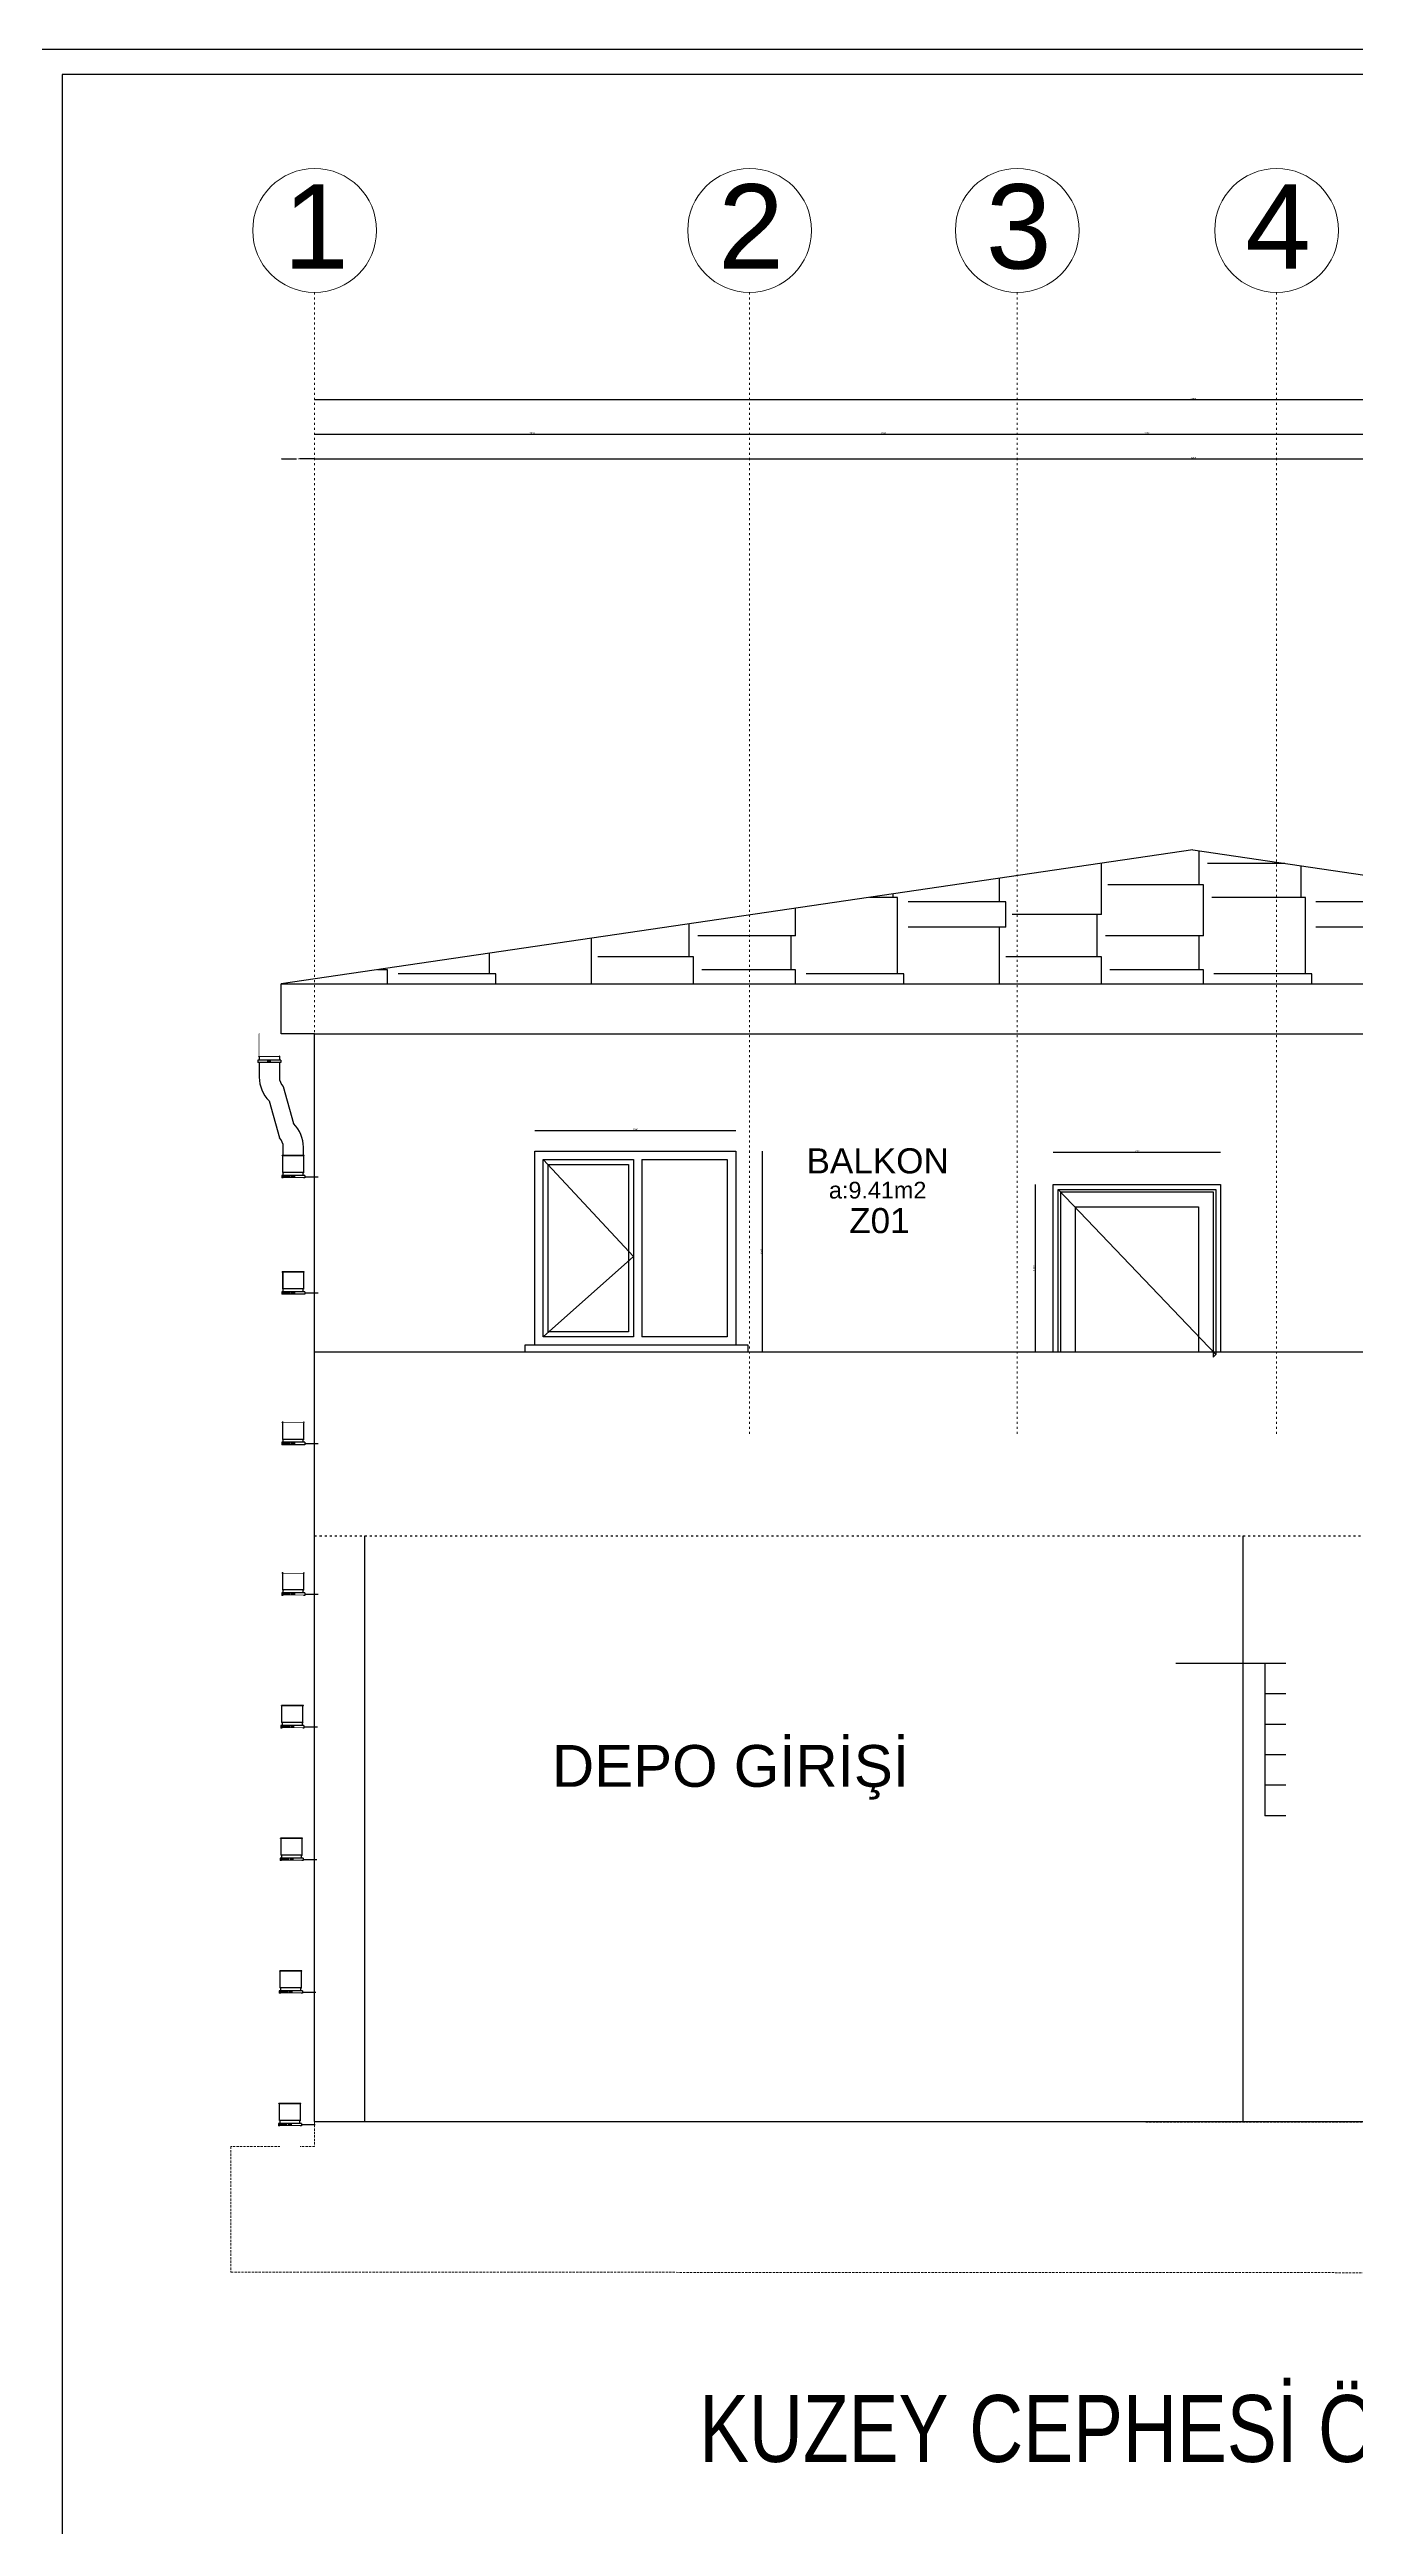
# Model space of a CAD drawing. Header units: centimetres. Extents: x -373760 to 14750, y -122502 to 29584.
# Drawn here: x -215778 to -207972, y -71393 to -56589 of the extents above; entities that cross this region are included whole.
import ezdxf
from ezdxf.enums import TextEntityAlignment as Align

# ---------------------------------------------------------------- set-up
doc = ezdxf.new("R2010")
doc.units = ezdxf.units.CM
doc.set_wipeout_variables(frame=1)
for name, pattern in [('ACAD_ISO03W100', [30, 12, -18]), ('DUZ', [0]), ('GOP TABYA_A BLOK_NK$0$2+1 B$0$HIDDEN', [0.375, 0.25, -0.125])]:
    doc.linetypes.add(name, pattern=pattern)
for name, color, linetype in [('Aks', 7, 'Continuous'), ('alan', 7, 'Continuous'), ('CER', 4, 'Continuous'), ('GOR-010', 1, 'Continuous'), ('Oda', 7, 'Continuous'), ('Standart', 7, 'Continuous'), ('Tarama', 253, 'Continuous')]:
    doc.layers.add(name, color=color, linetype=linetype)
for name, color, linetype, lineweight in [('AKSLAR-P', 211, 'Continuous', 9), ('duvar', 10, 'Continuous', 25), ('MS YAZI', 7, 'DUZ', 15), ('YYM', 20, 'Continuous', 25), ('Ölçü iç KGK', 124, 'Continuous', 20)]:
    doc.layers.add(name, color=color, linetype=linetype, lineweight=lineweight)
doc.layers.add('Öçü', color=7, linetype='Continuous', lineweight=18, true_color=0xd1cbad)
doc.styles.get("Standard").update_dxf_attribs({"font": 'arial.ttf'})
doc.styles.add('YAZI', font='arial.ttf', dxfattribs={"height": 34})
doc.dimstyles.new('Aydın İç Ölçü', dxfattribs={"dimtxt": 7, "dimasz": 3, "dimexe": 0.18, "dimexo": 0.0625, "dimgap": 1, "dimtad": 0, "dimdec": 0, "dimzin": 0, "dimdsep": 46, "dimtxsty": 'Standard', "dimblk": 'DOT', "dimcen": 1, "dimse1": 1, "dimse2": 1, "dimclrd": 256, "dimclrt": 6, "dimadec": 0, "dimazin": 0, "dimtfac": 1, "dimtdec": 0, "dimtix": 1, "dimtofl": 0, "dimtmove": 0, "dimatfit": 3, "dimldrblk": 'DOT', "dimfxl": 1, "dimtolj": 1, "dimtzin": 0, "dimarcsym": 0})
doc.dimstyles.new('aydın ölçü', dxfattribs={"dimtxt": 10, "dimasz": 2.5, "dimexe": 5, "dimexo": 5, "dimtad": 1, "dimdec": 0, "dimtxsty": 'Standard', "dimblk": 'ARCHTICK', "dimcen": 2.5, "dimse1": 1, "dimse2": 1, "dimadec": 0, "dimazin": 0, "dimtfac": 1, "dimtdec": 0, "dimtix": 1, "dimtmove": 0, "dimatfit": 3, "dimfxl": 5, "dimfxlon": 1, "dimarcsym": 0})

# ---------------------------------------------------------------- blocks, each defined once
blk = doc.blocks.new('_ArchTick')
at = {"color": 0, "linetype": 'ByBlock', "const_width": 0.15}
blk.add_lwpolyline([(-0.5, -0.5), (0.5, 0.5)], dxfattribs=at)
blk = doc.blocks.new('*D624')
at = {"color": 0, "lineweight": -2, "transparency": 16777216}
blk.add_line((-212876, -63050), (-211676, -63050), dxfattribs=at)
at = {"layer": 'Defpoints', "color": 0, "transparency": 16777216}
for p in [(-211676, -63050), (-212876, -63277), (-211676, -63277)]:
    blk.add_point(p, dxfattribs=at)
at = {"color": 0, "lineweight": -2, "transparency": 16777216, "xscale": 2.5, "yscale": 2.5, "zscale": 2.5, "rotation": 180}
blk.add_blockref('_ArchTick', (-212876, -63050), dxfattribs=at)
at = {"color": 0, "lineweight": -2, "transparency": 16777216, "xscale": 2.5, "yscale": 2.5, "zscale": 2.5}
blk.add_blockref('_ArchTick', (-211676, -63050), dxfattribs=at)
at = {"color": 0, "transparency": 16777216, "insert": (-212276, -63044), "char_height": 10, "attachment_point": 5}
blk.add_mtext('1200', dxfattribs=at)
blk = doc.blocks.new('*D627')
at = {"color": 0, "lineweight": -2, "transparency": 16777216}
blk.add_line((-211516, -64373), (-211516, -63173), dxfattribs=at)
at = {"layer": 'Defpoints', "color": 0, "transparency": 16777216}
for p in [(-211981, -63173), (-211516, -63173), (-211981, -64373)]:
    blk.add_point(p, dxfattribs=at)
at = {"color": 0, "lineweight": -2, "transparency": 16777216, "xscale": 2.5, "yscale": 2.5, "zscale": 2.5}
for p, rotation in [((-211516, -63173), 90), ((-211516, -64373), 270)]:
    blk.add_blockref('_ArchTick', p, dxfattribs=dict(at, rotation=rotation))
at = {"color": 0, "transparency": 16777216, "insert": (-211521, -63773), "char_height": 10, "attachment_point": 5, "rotation": 90}
blk.add_mtext('1200', dxfattribs=at)
blk = doc.blocks.new('*D628')
at = {"layer": 'Defpoints', "color": 0, "transparency": 16777216}
for p in [(-209778, -63373), (-209887, -64373), (-209778, -64373)]:
    blk.add_point(p, dxfattribs=at)
at = {"layer": 'Öçü', "color": 0, "lineweight": -2, "transparency": 16777216}
blk.add_line((-209887, -63373), (-209887, -64373), dxfattribs=at)
at = {"layer": 'Öçü', "color": 0, "lineweight": -2, "transparency": 16777216, "xscale": 2.5, "yscale": 2.5, "zscale": 2.5}
for p, rotation in [((-209887, -63373), 90), ((-209887, -64373), 270)]:
    blk.add_blockref('_ArchTick', p, dxfattribs=dict(at, rotation=rotation))
at = {"layer": 'Öçü', "color": 0, "transparency": 16777216, "insert": (-209893, -63873), "char_height": 10, "attachment_point": 5, "rotation": 90}
blk.add_mtext('1000', dxfattribs=at)
blk = doc.blocks.new('*D629')
at = {"layer": 'Defpoints', "color": 0, "transparency": 16777216}
for p in [(-208778, -63180), (-209778, -63373), (-208778, -63373)]:
    blk.add_point(p, dxfattribs=at)
at = {"layer": 'Öçü', "color": 0, "lineweight": -2, "transparency": 16777216}
blk.add_line((-209778, -63180), (-208778, -63180), dxfattribs=at)
at = {"layer": 'Öçü', "color": 0, "lineweight": -2, "transparency": 16777216, "xscale": 2.5, "yscale": 2.5, "zscale": 2.5, "rotation": 180}
blk.add_blockref('_ArchTick', (-209778, -63180), dxfattribs=at)
at = {"layer": 'Öçü', "color": 0, "lineweight": -2, "transparency": 16777216, "xscale": 2.5, "yscale": 2.5, "zscale": 2.5}
blk.add_blockref('_ArchTick', (-208778, -63180), dxfattribs=at)
at = {"layer": 'Öçü', "color": 0, "transparency": 16777216, "insert": (-209278, -63174), "char_height": 10, "attachment_point": 5}
blk.add_mtext('1000', dxfattribs=at)
blk = doc.blocks.new('*D683')
at = {"layer": 'Defpoints', "color": 0, "ltscale": 0.45, "transparency": 16777216}
for p in [(-214193, -58758), (-203693, -58758), (-203693, -59035)]:
    blk.add_point(p, dxfattribs=at)
at = {"layer": 'Ölçü iç KGK', "color": 0, "lineweight": -2, "ltscale": 0.45, "transparency": 16777216}
blk.add_line((-214193, -59035), (-203693, -59035), dxfattribs=at)
at = {"layer": 'Ölçü iç KGK', "color": 0, "lineweight": -2, "ltscale": 0.45, "transparency": 16777216, "xscale": 2.5, "yscale": 2.5, "zscale": 2.5, "rotation": 180}
blk.add_blockref('_ArchTick', (-214193, -59035), dxfattribs=at)
at = {"layer": 'Ölçü iç KGK', "color": 0, "lineweight": -2, "ltscale": 0.45, "transparency": 16777216, "xscale": 2.5, "yscale": 2.5, "zscale": 2.5}
blk.add_blockref('_ArchTick', (-203693, -59035), dxfattribs=at)
at = {"layer": 'Ölçü iç KGK', "color": 0, "lineweight": -2, "ltscale": 0.45, "transparency": 16777216, "insert": (-208943, -59030), "char_height": 10, "attachment_point": 5}
blk.add_mtext('10499', dxfattribs=at)
blk = doc.blocks.new('*D684')
at = {"layer": 'Defpoints', "color": 0, "ltscale": 0.45, "transparency": 16777216}
for p in [(-214193, -58813), (-211593, -58813), (-211593, -58888)]:
    blk.add_point(p, dxfattribs=at)
at = {"layer": 'Ölçü iç KGK', "color": 0, "lineweight": -2, "ltscale": 0.45, "transparency": 16777216}
blk.add_line((-214193, -58888), (-211593, -58888), dxfattribs=at)
at = {"layer": 'Ölçü iç KGK', "color": 0, "lineweight": -2, "ltscale": 0.45, "transparency": 16777216, "xscale": 2.5, "yscale": 2.5, "zscale": 2.5, "rotation": 180}
blk.add_blockref('_ArchTick', (-214193, -58888), dxfattribs=at)
at = {"layer": 'Ölçü iç KGK', "color": 0, "lineweight": -2, "ltscale": 0.45, "transparency": 16777216, "xscale": 2.5, "yscale": 2.5, "zscale": 2.5}
blk.add_blockref('_ArchTick', (-211593, -58888), dxfattribs=at)
at = {"layer": 'Ölçü iç KGK', "color": 0, "lineweight": -2, "ltscale": 0.45, "transparency": 16777216, "insert": (-212893, -58882), "char_height": 10, "attachment_point": 5}
blk.add_mtext('2600', dxfattribs=at)
blk = doc.blocks.new('*D685')
at = {"layer": 'Defpoints', "color": 0, "ltscale": 0.45, "transparency": 16777216}
for p in [(-211593, -58813), (-209993, -58888), (-209993, -58888)]:
    blk.add_point(p, dxfattribs=at)
at = {"layer": 'Ölçü iç KGK', "color": 0, "lineweight": -2, "ltscale": 0.45, "transparency": 16777216}
blk.add_line((-211593, -58888), (-209993, -58888), dxfattribs=at)
at = {"layer": 'Ölçü iç KGK', "color": 0, "lineweight": -2, "ltscale": 0.45, "transparency": 16777216, "xscale": 2.5, "yscale": 2.5, "zscale": 2.5, "rotation": 180}
blk.add_blockref('_ArchTick', (-211593, -58888), dxfattribs=at)
at = {"layer": 'Ölçü iç KGK', "color": 0, "lineweight": -2, "ltscale": 0.45, "transparency": 16777216, "xscale": 2.5, "yscale": 2.5, "zscale": 2.5}
blk.add_blockref('_ArchTick', (-209993, -58888), dxfattribs=at)
at = {"layer": 'Ölçü iç KGK', "color": 0, "lineweight": -2, "ltscale": 0.45, "transparency": 16777216, "insert": (-210793, -58882), "char_height": 10, "attachment_point": 5}
blk.add_mtext('1600', dxfattribs=at)
blk = doc.blocks.new('*D686')
at = {"layer": 'Defpoints', "color": 0, "ltscale": 0.45, "transparency": 16777216}
for p in [(-209993, -58888), (-208443, -58888), (-208443, -58888)]:
    blk.add_point(p, dxfattribs=at)
at = {"layer": 'Ölçü iç KGK', "color": 0, "lineweight": -2, "ltscale": 0.45, "transparency": 16777216}
blk.add_line((-209993, -58888), (-208443, -58888), dxfattribs=at)
at = {"layer": 'Ölçü iç KGK', "color": 0, "lineweight": -2, "ltscale": 0.45, "transparency": 16777216, "xscale": 2.5, "yscale": 2.5, "zscale": 2.5, "rotation": 180}
blk.add_blockref('_ArchTick', (-209993, -58888), dxfattribs=at)
at = {"layer": 'Ölçü iç KGK', "color": 0, "lineweight": -2, "ltscale": 0.45, "transparency": 16777216, "xscale": 2.5, "yscale": 2.5, "zscale": 2.5}
blk.add_blockref('_ArchTick', (-208443, -58888), dxfattribs=at)
at = {"layer": 'Ölçü iç KGK', "color": 0, "lineweight": -2, "ltscale": 0.45, "transparency": 16777216, "insert": (-209218, -58882), "char_height": 10, "attachment_point": 5}
blk.add_mtext('1550', dxfattribs=at)
blk = doc.blocks.new('*D687')
at = {"layer": 'Defpoints', "color": 0, "ltscale": 0.45, "transparency": 16777216}
for p in [(-208443, -58888), (-203693, -58888), (-203693, -58888)]:
    blk.add_point(p, dxfattribs=at)
at = {"layer": 'Ölçü iç KGK', "color": 0, "lineweight": -2, "ltscale": 0.45, "transparency": 16777216}
blk.add_line((-208443, -58888), (-203693, -58888), dxfattribs=at)
at = {"layer": 'Ölçü iç KGK', "color": 0, "lineweight": -2, "ltscale": 0.45, "transparency": 16777216, "xscale": 2.5, "yscale": 2.5, "zscale": 2.5, "rotation": 180}
blk.add_blockref('_ArchTick', (-208443, -58888), dxfattribs=at)
at = {"layer": 'Ölçü iç KGK', "color": 0, "lineweight": -2, "ltscale": 0.45, "transparency": 16777216, "xscale": 2.5, "yscale": 2.5, "zscale": 2.5}
blk.add_blockref('_ArchTick', (-203693, -58888), dxfattribs=at)
at = {"layer": 'Ölçü iç KGK', "color": 0, "lineweight": -2, "ltscale": 0.45, "transparency": 16777216, "insert": (-206068, -58882), "char_height": 10, "attachment_point": 5}
blk.add_mtext('4749', dxfattribs=at)
blk = doc.blocks.new('*D688')
at = {"layer": 'Defpoints', "color": 0, "ltscale": 0.45, "transparency": 16777216}
for p in [(-214193, -58574), (-203693, -58574), (-203693, -58681)]:
    blk.add_point(p, dxfattribs=at)
at = {"layer": 'Ölçü iç KGK', "color": 0, "lineweight": -2, "ltscale": 0.45, "transparency": 16777216}
blk.add_line((-214193, -58681), (-203693, -58681), dxfattribs=at)
at = {"layer": 'Ölçü iç KGK', "color": 0, "lineweight": -2, "ltscale": 0.45, "transparency": 16777216, "xscale": 2.5, "yscale": 2.5, "zscale": 2.5, "rotation": 180}
blk.add_blockref('_ArchTick', (-214193, -58681), dxfattribs=at)
at = {"layer": 'Ölçü iç KGK', "color": 0, "lineweight": -2, "ltscale": 0.45, "transparency": 16777216, "xscale": 2.5, "yscale": 2.5, "zscale": 2.5}
blk.add_blockref('_ArchTick', (-203693, -58681), dxfattribs=at)
at = {"layer": 'Ölçü iç KGK', "color": 0, "lineweight": -2, "ltscale": 0.45, "transparency": 16777216, "insert": (-208943, -58676), "char_height": 10, "attachment_point": 5}
blk.add_mtext('10499', dxfattribs=at)
blk = doc.blocks.new('_Dot')
at = {"color": 0, "linetype": 'ByBlock', "lineweight": -2}
blk.add_line((-0.5, 0), (-1, 0), dxfattribs=at)
at = {"color": 0, "linetype": 'ByBlock', "const_width": 0.5}
blk.add_lwpolyline([(-0.25, 0, 1), (0.25, 0, 1)], format="xyb", close=True, dxfattribs=at)
blk = doc.blocks.new('*D689')
at = {"layer": 'Defpoints', "color": 0, "ltscale": 0.45, "transparency": 16777216}
for p in [(-214193, -59035), (-214393, -59193), (-214193, -59193)]:
    blk.add_point(p, dxfattribs=at)
at = {"layer": 'Ölçü iç KGK', "lineweight": -2, "ltscale": 0.45, "transparency": 16777216}
for p, q in [((-214390, -59035), (-214302, -59035)), ((-214196, -59035), (-214284, -59035))]:
    blk.add_line(p, q, dxfattribs=at)
at = {"layer": 'Ölçü iç KGK', "lineweight": -2, "ltscale": 0.45, "transparency": 16777216, "xscale": 3, "yscale": 3, "zscale": 3, "rotation": 180}
blk.add_blockref('_Dot', (-214393, -59035), dxfattribs=at)
at = {"layer": 'Ölçü iç KGK', "lineweight": -2, "ltscale": 0.45, "transparency": 16777216, "xscale": 3, "yscale": 3, "zscale": 3}
blk.add_blockref('_Dot', (-214193, -59035), dxfattribs=at)
at = {"layer": 'Ölçü iç KGK', "color": 6, "lineweight": -2, "ltscale": 0.45, "transparency": 16777216, "insert": (-214293, -59035), "char_height": 7, "attachment_point": 5}
blk.add_mtext('\\A1;200', dxfattribs=at)

msp = doc.modelspace()

# ---------------------------------------------------------------- hatches: boundary and pattern name
at = {"layer": 'Tarama'}
h = msp.add_hatch(dxfattribs=at)
h.set_pattern_fill('AR-RSHKE', color=252, scale=2, angle=90)
h.set_pattern_definition([(90, (-79646.14, 62472.5), (-609.6, 1295.4), [304.8, -254, 355.6, -152.4, 457.2, -203.2]), (90, (-79671.54, 62777.3), (-609.6, 1295.4), [254, -965.2, 203.2, -304.8]), (90, (-79608.04, 63386.9), (-609.6, 1295.4), [152.4, -1574.8]), (180, (-79646.14, 62472.5), (-609.6, -431.8), [584.2, -1854.2]), (180, (-79646.14, 62777.3), (-609.6, -431.8), [571.5, -1866.9]), (180, (-79646.14, 63031.3), (-609.6, -431.8), [533.4, -1905]), (180, (-79608.04, 63386.9), (-609.6, -431.8), [584.2, -1854.2]), (180, (-79608.04, 63539.3), (-609.6, -431.8), [584.2, -1854.2]), (180, (-79646.14, 63996.5), (-609.6, -431.8), [558.8, -1879.6])])
h.paths.add_polyline_path([(-214192.85, -62143.5), (-214192.85, -62172.86), (-211592.84, -62172.86), (-211592.84, -61761.84)])
h.paths.add_polyline_path([(-209992.84, -62172.86), (-209992.84, -61526.98), (-211592.84, -61761.84), (-211592.84, -62172.86)])
h.paths.add_polyline_path([(-208442.81, -62172.86), (-208442.81, -61446.26), (-208942.85, -61372.86), (-209992.84, -61526.98), (-209992.84, -62172.86)])
h.paths.add_polyline_path([(-203693.48, -62172.86), (-203693.48, -62143.4), (-208442.81, -61446.26), (-208442.81, -62172.86)])

# ---------------------------------------------------------------- linework, layer by layer
for p, q in [((-212876.22, -63172.86), (-211676.22, -63172.86)), ((-212876.22, -64332.03), (-212876.22, -63172.86)), ((-211676.22, -63172.86), (-211676.22, -64332.03)), ((-212826.22, -64282.03), (-212826.22, -63222.86)), ((-212826.22, -63222.86), (-212286.22, -63222.86)), ((-212796.22, -64252.03), (-212796.22, -63252.86)), ((-212796.22, -63252.86), (-212316.22, -63252.86)), ((-212316.22, -63252.86), (-212316.22, -64252.03)), ((-212286.22, -63222.86), (-212286.22, -64282.03)), ((-212236.22, -63222.86), (-211726.22, -63222.86)), ((-212236.22, -63222.86), (-212236.22, -64282.03)), ((-211726.22, -63222.86), (-211726.22, -64282.03)), ((-209777.55, -63372.86), (-208777.55, -63372.86)), ((-209777.55, -64372.86), (-209777.55, -63372.86)), ((-209748.14, -63402.27), (-208806.97, -63402.27)), ((-209748.14, -64372.86), (-209748.14, -63402.27)), ((-209733.44, -63416.97), (-208821.67, -63416.97)), ((-209733.44, -64372.86), (-209733.44, -63416.97)), ((-209645.2, -63505.21), (-208909.91, -63505.21)), ((-209645.2, -64372.86), (-209645.2, -63505.21)), ((-208909.91, -63505.21), (-208909.91, -64372.86)), ((-208821.67, -63416.97), (-208821.67, -64404.52)), ((-208806.97, -63402.27), (-208806.97, -64387.56)), ((-208777.55, -63372.86), (-208777.55, -64372.86)), ((-212935.99, -64332.03), (-212935.99, -64372.86)), ((-212876.22, -64332.03), (-212935.99, -64332.03)), ((-212935.99, -64372.86), (-211601.51, -64372.86)), ((-211676.22, -64332.03), (-212876.22, -64332.03)), ((-212286.22, -64282.03), (-212826.22, -64282.03)), ((-212316.22, -64252.03), (-212796.22, -64252.03)), ((-211726.22, -64282.03), (-212236.22, -64282.03)), ((-211601.51, -64332.03), (-211676.22, -64332.03)), ((-211601.51, -64372.86), (-211601.51, -64332.03))]:
    msp.add_line(p, q)
at = {"color": 8}
for p, q in [((-212826.22, -63222.86), (-212286.22, -63802.44)), ((-209748.14, -63402.27), (-208806.97, -64387.56)), ((-212286.22, -63802.44), (-212826.22, -64282.03)), ((-208806.97, -64387.56), (-208821.67, -64404.52))]:
    msp.add_line(p, q, dxfattribs=at)
at = {"layer": 'Aks', "color": 255, "linetype": 'GOP TABYA_A BLOK_NK$0$2+1 B$0$HIDDEN', "lineweight": 5, "ltscale": 55}
msp.add_lwpolyline([(-214192.85, -68972.86), (-214192.85, -69122.81), (-214692.85, -69122.81), (-214692.85, -69872.88), (-203193.14, -69878.72), (-203192.85, -69128.72), (-203692.85, -69128.72), (-203692.85, -68972.86), (-203992.85, -68978.72), (-214192.85, -68972.86)], dxfattribs=at)
at = {"layer": 'AKSLAR-P', "linetype": 'ACAD_ISO03W100'}
for p, q in [((-211592.84, -58040.16), (-211592.84, -64864.22)), ((-209992.84, -58040.16), (-209992.84, -64864.22)), ((-208442.81, -58040.16), (-208442.81, -64864.22))]:
    msp.add_line(p, q, dxfattribs=at)
at = {"layer": 'AKSLAR-P'}
for centre in [(-214192.85, -57669.94), (-211592.84, -57669.94), (-209992.84, -57669.94), (-208442.81, -57669.94)]:
    msp.add_circle(centre, 370.22, dxfattribs=at)
at = {"layer": 'CER', "color": 2}
for points in [[(-215852.52, -86588.86), (-182547.49, -86588.86), (-182547.49, -56588.86), (-215852.52, -56588.86)], [(-215702.52, -86438.86), (-182697.49, -86438.86), (-182697.49, -56738.86), (-215702.52, -56738.86)]]:
    msp.add_lwpolyline(points, close=True, dxfattribs=at)
at = {"layer": 'duvar', "ltscale": 0.45}
for p, q in [((-208942.85, -61372.86), (-214392.85, -62172.86)), ((-208942.85, -61372.86), (-203492.85, -62172.86)), ((-214392.85, -62472.86), (-214392.85, -62172.86)), ((-214392.85, -62172.86), (-203492.85, -62172.86)), ((-214192.85, -62472.86), (-214392.85, -62472.86)), ((-214192.85, -62472.86), (-203692.85, -62472.86))]:
    msp.add_line(p, q, dxfattribs=at)
at = {"layer": 'duvar'}
for p, q in [((-214192.85, -68972.86), (-214192.85, -62472.86)), ((-214192.85, -64372.86), (-203692.85, -64372.86)), ((-213892.85, -68972.86), (-213892.85, -65472.86)), ((-208642.85, -68972.86), (-208642.85, -65472.86)), ((-214192.85, -68972.86), (-203692.85, -68972.86))]:
    msp.add_line(p, q, dxfattribs=at)
at = {"layer": 'duvar', "linetype": 'ACAD_ISO03W100'}
msp.add_line((-214192.85, -65472.86), (-203692.85, -65472.86), dxfattribs=at)
at = {"layer": 'GOR-010', "color": 192}
for p, q in [((-214523.9, -62472.31), (-214523.9, -62605.11)), ((-214527.08, -62607.23), (-214527.08, -62605.11)), ((-214401.46, -62605.11), (-214527.08, -62605.11)), ((-214527.08, -62607.23), (-214527.08, -62605.11)), ((-214401.46, -62605.11), (-214527.08, -62605.11)), ((-214527.08, -62607.23), (-214527.08, -62605.11)), ((-214401.46, -62605.11), (-214527.08, -62605.11)), ((-214401.46, -62607.23), (-214527.08, -62607.23)), ((-214401.46, -62607.23), (-214527.08, -62607.23)), ((-214401.46, -62607.23), (-214527.08, -62607.23)), ((-214523.9, -62607.23), (-214523.9, -62628.37)), ((-214523.9, -62607.23), (-214523.9, -62628.37)), ((-214523.9, -62607.23), (-214523.9, -62628.37)), ((-214403.9, -62607.23), (-214403.9, -62628.37)), ((-214403.9, -62607.23), (-214403.9, -62628.37)), ((-214403.9, -62607.23), (-214403.9, -62628.37)), ((-214401.46, -62607.23), (-214401.46, -62605.11)), ((-214401.46, -62607.23), (-214401.46, -62605.11)), ((-214401.46, -62607.23), (-214401.46, -62605.11)), ((-214533.19, -62628.37), (-214533.19, -62643.37)), ((-214470.38, -62628.37), (-214533.19, -62628.37)), ((-214533.19, -62628.37), (-214533.19, -62643.37)), ((-214470.38, -62628.37), (-214533.19, -62628.37)), ((-214533.19, -62628.37), (-214533.19, -62643.37)), ((-214470.38, -62628.37), (-214533.19, -62628.37)), ((-214470.26, -62643.37), (-214533.19, -62643.37)), ((-214470.26, -62643.37), (-214533.19, -62643.37)), ((-214470.26, -62643.37), (-214533.19, -62643.37)), ((-214523.9, -62643.37), (-214523.9, -62730.97)), ((-214453.8, -62635.86), (-214476.12, -62635.86)), ((-214453.8, -62635.86), (-214476.12, -62635.86)), ((-214453.8, -62635.86), (-214476.12, -62635.86)), ((-214469.11, -62628.37), (-214469.11, -62643.37)), ((-214464.78, -62628.37), (-214469.11, -62628.37)), ((-214469.11, -62628.37), (-214469.11, -62643.37)), ((-214464.78, -62628.37), (-214469.11, -62628.37)), ((-214469.11, -62628.37), (-214469.11, -62643.37)), ((-214464.78, -62628.37), (-214469.11, -62628.37)), ((-214464.78, -62643.37), (-214469.11, -62643.37)), ((-214464.78, -62643.37), (-214469.11, -62643.37)), ((-214464.78, -62643.37), (-214469.11, -62643.37)), ((-214464.78, -62628.37), (-214464.78, -62643.37)), ((-214464.78, -62628.37), (-214464.78, -62643.37)), ((-214464.78, -62628.37), (-214464.78, -62643.37)), ((-214459.87, -62628.37), (-214464.2, -62628.37)), ((-214464.2, -62628.37), (-214464.2, -62643.37)), ((-214459.87, -62628.37), (-214464.2, -62628.37)), ((-214464.2, -62628.37), (-214464.2, -62643.37)), ((-214459.87, -62628.37), (-214464.2, -62628.37)), ((-214464.2, -62628.37), (-214464.2, -62643.37)), ((-214459.87, -62643.37), (-214464.2, -62643.37)), ((-214459.87, -62643.37), (-214464.2, -62643.37)), ((-214459.87, -62643.37), (-214464.2, -62643.37)), ((-214459.87, -62628.37), (-214459.87, -62643.37)), ((-214459.87, -62628.37), (-214459.87, -62643.37)), ((-214459.87, -62628.37), (-214459.87, -62643.37)), ((-214395.52, -62628.37), (-214459.08, -62628.37)), ((-214395.52, -62628.37), (-214459.08, -62628.37)), ((-214395.52, -62628.37), (-214459.08, -62628.37)), ((-214395.52, -62643.37), (-214458.83, -62643.37)), ((-214395.52, -62643.37), (-214458.83, -62643.37)), ((-214395.52, -62643.37), (-214458.83, -62643.37)), ((-214403.9, -62643.37), (-214403.9, -62730.97)), ((-214395.52, -62628.37), (-214395.52, -62643.37)), ((-214395.52, -62628.37), (-214395.52, -62643.37)), ((-214395.52, -62628.37), (-214395.52, -62643.37)), ((-214465.32, -62872.39), (-214403.62, -63093.27)), ((-214380.64, -62787.37), (-214318.76, -63007.88)), ((-214255.31, -63198.63), (-214386.54, -63198.63)), ((-214386.54, -63200.75), (-214386.54, -63198.63)), ((-214255.31, -63200.75), (-214386.54, -63200.75)), ((-214383.36, -63300.75), (-214383.36, -63200.75)), ((-214380.18, -63198.63), (-214380.18, -63149.84)), ((-214260.18, -63198.63), (-214260.18, -63141.95)), ((-214257.75, -63300.75), (-214257.75, -63200.75)), ((-214255.31, -63200.75), (-214255.31, -63198.63)), ((-214389.48, -63318.28), (-214389.48, -63333.28)), ((-214326.67, -63318.28), (-214389.48, -63318.28)), ((-214336.81, -63325.78), (-214389.48, -63325.78)), ((-214326.54, -63333.28), (-214389.48, -63333.28)), ((-214257.75, -63300.75), (-214383.36, -63300.75)), ((-214383.36, -63300.75), (-214380.18, -63303.93)), ((-214380.18, -63318.28), (-214380.18, -63303.93)), ((-214310.09, -63325.76), (-214332.41, -63325.76)), ((-214325.4, -63318.28), (-214325.4, -63333.28)), ((-214321.07, -63318.28), (-214325.4, -63318.28)), ((-214321.07, -63333.28), (-214325.4, -63333.28)), ((-214321.07, -63318.28), (-214321.07, -63333.28)), ((-214316.15, -63318.28), (-214320.49, -63318.28)), ((-214320.49, -63318.28), (-214320.49, -63333.28)), ((-214316.15, -63333.28), (-214320.49, -63333.28)), ((-214316.15, -63318.28), (-214316.15, -63333.28)), ((-214251.81, -63318.28), (-214315.36, -63318.28)), ((-214251.81, -63333.28), (-214315.12, -63333.28)), ((-214257.75, -63300.75), (-214260.93, -63303.93)), ((-214257.75, -63300.75), (-214260.93, -63303.93)), ((-214260.93, -63318.28), (-214260.93, -63303.93)), ((-214251.81, -63318.28), (-214251.81, -63333.28)), ((-214251.81, -63325.78), (-214170.96, -63325.78)), ((-214386.54, -64795.72), (-214386.54, -64793.6)), ((-214255.31, -64793.6), (-214386.54, -64793.6)), ((-214255.31, -64795.72), (-214386.54, -64795.72)), ((-214255.31, -64795.72), (-214255.31, -64793.6)), ((-214255.31, -65693.6), (-214386.54, -65693.6)), ((-214386.54, -65695.72), (-214386.54, -65693.6)), ((-214255.31, -65695.72), (-214386.54, -65695.72)), ((-214383.36, -65795.72), (-214383.36, -65695.72)), ((-214257.75, -65795.72), (-214257.75, -65695.72)), ((-214255.31, -65695.72), (-214255.31, -65693.6)), ((-214389.48, -65813.25), (-214389.48, -65828.25)), ((-214326.67, -65813.25), (-214389.48, -65813.25)), ((-214336.81, -65820.75), (-214389.48, -65820.75)), ((-214326.54, -65828.25), (-214389.48, -65828.25)), ((-214257.75, -65795.72), (-214383.36, -65795.72)), ((-214383.36, -65795.72), (-214380.18, -65798.9)), ((-214380.18, -65813.25), (-214380.18, -65798.9)), ((-214310.09, -65820.73), (-214332.41, -65820.73)), ((-214325.4, -65813.25), (-214325.4, -65828.25)), ((-214321.07, -65813.25), (-214325.4, -65813.25)), ((-214321.07, -65828.25), (-214325.4, -65828.25)), ((-214321.07, -65813.25), (-214321.07, -65828.25)), ((-214316.15, -65813.25), (-214320.49, -65813.25)), ((-214320.49, -65813.25), (-214320.49, -65828.25)), ((-214316.15, -65828.25), (-214320.49, -65828.25)), ((-214316.15, -65813.25), (-214316.15, -65828.25)), ((-214251.81, -65813.25), (-214315.36, -65813.25)), ((-214251.81, -65828.25), (-214315.12, -65828.25)), ((-214257.75, -65795.72), (-214260.93, -65798.9)), ((-214257.75, -65795.72), (-214260.93, -65798.9)), ((-214260.93, -65813.25), (-214260.93, -65798.9)), ((-214251.81, -65813.25), (-214251.81, -65828.25)), ((-214251.81, -65820.75), (-214170.96, -65820.75)), ((-214394.35, -66605.91), (-214394.35, -66620.91)), ((-214331.54, -66605.91), (-214394.35, -66605.91)), ((-214341.68, -66613.41), (-214394.35, -66613.41)), ((-214262.62, -66588.38), (-214388.23, -66588.38)), ((-214388.23, -66588.38), (-214385.06, -66591.56)), ((-214385.06, -66605.91), (-214385.06, -66591.56)), ((-214314.96, -66613.39), (-214337.28, -66613.39)), ((-214330.27, -66605.91), (-214330.27, -66620.91)), ((-214325.94, -66605.91), (-214330.27, -66605.91)), ((-214325.94, -66605.91), (-214325.94, -66620.91)), ((-214321.03, -66605.91), (-214325.36, -66605.91)), ((-214325.36, -66605.91), (-214325.36, -66620.91)), ((-214321.03, -66605.91), (-214321.03, -66620.91)), ((-214256.68, -66605.91), (-214320.24, -66605.91)), ((-214262.62, -66588.38), (-214265.8, -66591.56)), ((-214262.62, -66588.38), (-214265.8, -66591.56)), ((-214265.8, -66605.91), (-214265.8, -66591.56)), ((-214256.68, -66605.91), (-214256.68, -66620.91)), ((-214256.68, -66613.41), (-214175.83, -66613.41)), ((-214331.42, -66620.91), (-214394.35, -66620.91)), ((-214325.94, -66620.91), (-214330.27, -66620.91)), ((-214321.03, -66620.91), (-214325.36, -66620.91)), ((-214256.68, -66620.91), (-214319.99, -66620.91)), ((-214399.22, -67398.57), (-214399.22, -67413.57)), ((-214336.41, -67398.57), (-214399.22, -67398.57)), ((-214346.55, -67406.07), (-214399.22, -67406.07)), ((-214336.29, -67413.57), (-214399.22, -67413.57)), ((-214267.49, -67381.04), (-214393.11, -67381.04)), ((-214393.11, -67381.04), (-214389.93, -67384.22)), ((-214389.93, -67398.57), (-214389.93, -67384.22)), ((-214319.83, -67406.05), (-214342.15, -67406.05)), ((-214335.14, -67398.57), (-214335.14, -67413.57)), ((-214330.81, -67398.57), (-214335.14, -67398.57)), ((-214330.81, -67413.57), (-214335.14, -67413.57)), ((-214330.81, -67398.57), (-214330.81, -67413.57)), ((-214325.9, -67398.57), (-214330.23, -67398.57)), ((-214330.23, -67398.57), (-214330.23, -67413.57)), ((-214325.9, -67413.57), (-214330.23, -67413.57)), ((-214325.9, -67398.57), (-214325.9, -67413.57)), ((-214261.55, -67398.57), (-214325.11, -67398.57)), ((-214261.55, -67413.57), (-214324.86, -67413.57)), ((-214267.49, -67381.04), (-214270.67, -67384.22)), ((-214267.49, -67381.04), (-214270.67, -67384.22)), ((-214270.67, -67398.57), (-214270.67, -67384.22)), ((-214261.55, -67398.57), (-214261.55, -67413.57)), ((-214261.55, -67406.07), (-214180.7, -67406.07)), ((-214404.09, -68191.23), (-214404.09, -68206.23)), ((-214341.28, -68191.23), (-214404.09, -68191.23)), ((-214351.43, -68198.73), (-214404.09, -68198.73)), ((-214341.16, -68206.23), (-214404.09, -68206.23)), ((-214272.36, -68173.7), (-214397.98, -68173.7)), ((-214397.98, -68173.7), (-214394.8, -68176.88)), ((-214394.8, -68191.23), (-214394.8, -68176.88)), ((-214324.7, -68198.71), (-214347.03, -68198.71)), ((-214340.02, -68191.23), (-214340.02, -68206.23)), ((-214335.68, -68191.23), (-214340.02, -68191.23)), ((-214335.68, -68206.23), (-214340.02, -68206.23)), ((-214335.68, -68191.23), (-214335.68, -68206.23)), ((-214330.77, -68191.23), (-214335.1, -68191.23)), ((-214335.1, -68191.23), (-214335.1, -68206.23)), ((-214330.77, -68206.23), (-214335.1, -68206.23)), ((-214330.77, -68191.23), (-214330.77, -68206.23)), ((-214266.43, -68191.23), (-214329.98, -68191.23)), ((-214266.43, -68206.23), (-214329.73, -68206.23)), ((-214272.36, -68173.7), (-214275.54, -68176.88)), ((-214272.36, -68173.7), (-214275.54, -68176.88)), ((-214275.54, -68191.23), (-214275.54, -68176.88)), ((-214266.43, -68191.23), (-214266.43, -68206.23)), ((-214266.43, -68198.73), (-214185.57, -68198.73)), ((-214408.96, -68983.89), (-214408.96, -68998.89)), ((-214346.15, -68983.89), (-214408.96, -68983.89)), ((-214277.23, -68966.36), (-214402.85, -68966.36)), ((-214402.85, -68966.36), (-214399.67, -68969.54)), ((-214399.67, -68983.89), (-214399.67, -68969.54)), ((-214344.89, -68983.89), (-214344.89, -68998.89)), ((-214340.55, -68983.89), (-214344.89, -68983.89)), ((-214340.55, -68983.89), (-214340.55, -68998.89)), ((-214335.64, -68983.89), (-214339.98, -68983.89)), ((-214339.98, -68983.89), (-214339.98, -68998.89)), ((-214335.64, -68983.89), (-214335.64, -68998.89)), ((-214271.3, -68983.89), (-214334.85, -68983.89)), ((-214277.23, -68966.36), (-214280.41, -68969.54)), ((-214277.23, -68966.36), (-214280.41, -68969.54)), ((-214280.41, -68983.89), (-214280.41, -68969.54)), ((-214271.3, -68983.89), (-214271.3, -68998.89)), ((-214356.3, -68991.39), (-214408.96, -68991.39)), ((-214346.03, -68998.89), (-214408.96, -68998.89)), ((-214329.58, -68991.37), (-214351.9, -68991.37)), ((-214340.55, -68998.89), (-214344.89, -68998.89)), ((-214335.64, -68998.89), (-214339.98, -68998.89)), ((-214271.3, -68998.89), (-214334.61, -68998.89)), ((-214271.3, -68991.39), (-214190.44, -68991.39))]:
    msp.add_line(p, q, dxfattribs=at)
for centre, radius, start, end in [((-214323.9, -62730.97), 200, 180, 225), ((-214323.9, -62730.97), 80, 180, 225), ((-214460.18, -63149.84), 200, 0, 45), ((-214460.18, -63149.84), 80, 0, 45)]:
    msp.add_arc(centre, radius, start, end, dxfattribs=at)
at = {"layer": 'Standart'}
for p, q in [((-208387.4, -66235.71), (-209046.04, -66235.71)), ((-208513.17, -66235.71), (-208513.17, -67145.11)), ((-208387.4, -66235.71), (-208513.17, -66235.71)), ((-208387.4, -66417.59), (-208513.17, -66417.59)), ((-208387.4, -66599.47), (-208513.17, -66599.47)), ((-208387.4, -66781.35), (-208513.17, -66781.35)), ((-208387.4, -66963.23), (-208513.17, -66963.23)), ((-208387.4, -67145.11), (-208513.17, -67145.11))]:
    msp.add_line(p, q, dxfattribs=at)
at = {"layer": 'YYM', "color": 240, "true_color": 0xed1f24, "extrusion": (0, 0, -1)}
msp.add_line((-214260.18, -63333.28), (-214380.18, -63333.28), dxfattribs=at)

# ---------------------------------------------------------------- texts
at = {"layer": 'AKSLAR-P'}
for s, p in [('1', (-214380.67, -57898.41, -275161.01)), ('2', (-211780.66, -57898.41, -275161.01)), ('3', (-210180.66, -57898.41, -275161.01)), ('4', (-208630.64, -57898.41, -275161.01))]:
    msp.add_text(s, height=504.66, rotation=0.000004, dxfattribs=at).set_placement(p)
at = {"layer": 'alan'}
msp.add_text('a:9.41m2', height=100, dxfattribs=at).set_placement((-210827.57, -63456.04), align=Align.CENTER)
at = {"layer": 'duvar', "insert": (-212774.33, -66722.45), "char_height": 250, "attachment_point": 1}
msp.add_mtext_dynamic_manual_height_columns('DEPO GİRİŞİ', width=3503.1519, gutter_width=125, heights=[0], dxfattribs=at)
at = {"layer": 'MS YAZI', "style": 'YAZI', "width": 0.8}
msp.add_text('KUZEY CEPHESİ ÖLÇEK: 1/50', height=400, dxfattribs=at).set_placement((-208727.64, -70807.68), align=Align.MIDDLE_CENTER)
at = {"layer": 'Oda'}
for s, p in [('BALKON', (-210827.57, -63306.04)), ('Z01', (-210817.03, -63663.18))]:
    msp.add_text(s, height=150, dxfattribs=at).set_placement(p, align=Align.CENTER)

# ---------------------------------------------------------------- dimensions: what is measured, and where the dimension line sits
dim = msp.add_linear_dim(base=(-211676.22, -63049.52), p1=(-212876.22, -63277.41), p2=(-211676.22, -63277.41), dimstyle='aydın ölçü')
dim.commit()
dim.dimension.update_dxf_attribs({"geometry": '*D624', "text_midpoint": (-212276.22, -63043.79)})
dim = msp.add_linear_dim(base=(-211515.73, -63172.86), p1=(-211981.22, -64372.86), p2=(-211981.22, -63172.86), angle=90, dimstyle='aydın ölçü')
dim.commit()
dim.dimension.update_dxf_attribs({"geometry": '*D627', "text_midpoint": (-211521.46, -63772.86)})
at = {"layer": 'Ölçü iç KGK', "lineweight": -2, "ltscale": 0.45}
for base, p1, p2, dimstyle, picture, middle in [((-203693.48, -58681.37), (-214192.85, -58574.34), (-203693.48, -58574.34), 'aydın ölçü', '*D688', (-208943.17, -58675.64)), ((-203693.48, -59035.25), (-214192.85, -58757.94), (-203693.48, -58757.94), 'aydın ölçü', '*D683', (-208943.17, -59029.52)), ((-211592.84, -58888.22), (-214192.85, -58813.13), (-211592.84, -58813.13), 'aydın ölçü', '*D684', (-212892.84, -58882.49)), ((-214192.85, -59035.25), (-214392.85, -59193.23), (-214192.85, -59193.23), 'Aydın İç Ölçü', '*D689', (-214292.85, -59035.25))]:
    dim = msp.add_linear_dim(base=base, p1=p1, p2=p2, dimstyle=dimstyle, dxfattribs=at)
    dim.commit()
    dim.dimension.update_dxf_attribs({"geometry": picture, "text_midpoint": middle})
for base, p1, p2, picture, middle in [((-209992.84, -58888.22), (-211592.84, -58813.13), (-209992.84, -58888.22), '*D685', (-210792.84, -58882.49)), ((-208442.81, -58888.22), (-209992.84, -58888.22), (-208442.81, -58888.22), '*D686', (-209217.82, -58882.49)), ((-203693.48, -58888.22), (-208442.81, -58888.22), (-203693.48, -58888.22), '*D687', (-206068.15, -58882.49))]:
    dim = msp.add_linear_dim(base=base, p1=p1, p2=p2, dimstyle='aydın ölçü', override={"dimtmove": 1}, dxfattribs=at)
    dim.commit()
    dim.dimension.update_dxf_attribs({"geometry": picture, "text_midpoint": middle})
at = {"layer": 'Öçü'}
dim = msp.add_linear_dim(base=(-208777.55, -63180.07), p1=(-209777.55, -63372.86), p2=(-208777.55, -63372.86), dimstyle='aydın ölçü', dxfattribs=at)
dim.commit()
dim.dimension.update_dxf_attribs({"geometry": '*D629', "text_midpoint": (-209277.55, -63174.34)})
dim = msp.add_linear_dim(base=(-209887.33, -64372.86), p1=(-209777.55, -63372.86), p2=(-209777.55, -64372.86), angle=90, dimstyle='aydın ölçü', dxfattribs=at)
dim.commit()
dim.dimension.update_dxf_attribs({"geometry": '*D628', "text_midpoint": (-209893.06, -63872.86)})

# ---------------------------------------------------------------- next in the draw order: wipeouts: each hides what was drawn before it
at = {"color": 192}
for points in [[(-214403.9, -62472.86), (-214523.9, -62472.86), (-214523.9, -62605.11), (-214403.9, -62605.11)], [(-214260.18, -63333.28), (-214380.18, -63333.28), (-214380.18, -64098.63), (-214260.18, -64098.63)], [(-214260.18, -64928.25), (-214380.18, -64928.25), (-214380.18, -65693.6), (-214260.18, -65693.6)], [(-214260.18, -65828.25), (-214380.18, -65828.25), (-214380.18, -66486.26), (-214260.18, -66486.26)]]:
    msp.add_wipeout(points, dxfattribs=at).dxf.layer = 'GOR-010'

# ---------------------------------------------------------------- next in the draw order: linework, layer by layer
at = {"layer": 'GOR-010', "color": 192}
for p, q in [((-214386.54, -63895.72), (-214386.54, -63893.6)), ((-214255.31, -63893.6), (-214386.54, -63893.6)), ((-214255.31, -63895.72), (-214386.54, -63895.72)), ((-214255.31, -63895.72), (-214255.31, -63893.6)), ((-214383.36, -64895.72), (-214383.36, -64795.72)), ((-214257.75, -64895.72), (-214257.75, -64795.72)), ((-214326.67, -64913.25), (-214389.48, -64913.25)), ((-214389.48, -64913.25), (-214389.48, -64928.25)), ((-214336.81, -64920.75), (-214389.48, -64920.75)), ((-214326.54, -64928.25), (-214389.48, -64928.25)), ((-214383.36, -64895.72), (-214380.18, -64898.9)), ((-214257.75, -64895.72), (-214383.36, -64895.72)), ((-214380.18, -64913.25), (-214380.18, -64898.9)), ((-214310.09, -64920.73), (-214332.41, -64920.73)), ((-214321.07, -64913.25), (-214325.4, -64913.25)), ((-214325.4, -64913.25), (-214325.4, -64928.25)), ((-214321.07, -64928.25), (-214325.4, -64928.25)), ((-214321.07, -64913.25), (-214321.07, -64928.25)), ((-214320.49, -64913.25), (-214320.49, -64928.25)), ((-214316.15, -64913.25), (-214320.49, -64913.25)), ((-214316.15, -64928.25), (-214320.49, -64928.25)), ((-214316.15, -64913.25), (-214316.15, -64928.25)), ((-214251.81, -64913.25), (-214315.36, -64913.25)), ((-214251.81, -64928.25), (-214315.12, -64928.25)), ((-214257.75, -64895.72), (-214260.93, -64898.9)), ((-214257.75, -64895.72), (-214260.93, -64898.9)), ((-214260.93, -64913.25), (-214260.93, -64898.9)), ((-214251.81, -64913.25), (-214251.81, -64928.25)), ((-214251.81, -64920.75), (-214170.96, -64920.75)), ((-214260.18, -66486.26), (-214391.41, -66486.26)), ((-214391.41, -66488.38), (-214391.41, -66486.26)), ((-214260.18, -66488.38), (-214391.41, -66488.38)), ((-214388.23, -66588.38), (-214388.23, -66488.38)), ((-214262.62, -66588.38), (-214262.62, -66488.38)), ((-214260.18, -66488.38), (-214260.18, -66486.26))]:
    msp.add_line(p, q, dxfattribs=at)

# ---------------------------------------------------------------- next in the draw order: wipeouts: each hides what was drawn before it
at = {"color": 192}
for points in [[(-214260.18, -64028.25), (-214380.18, -64028.25), (-214380.18, -64793.6), (-214260.18, -64793.6)], [(-214265.06, -66620.91), (-214385.06, -66620.91), (-214385.06, -67278.92), (-214265.06, -67278.92)]]:
    msp.add_wipeout(points, dxfattribs=at).dxf.layer = 'GOR-010'

# ---------------------------------------------------------------- next in the draw order: linework, layer by layer
at = {"layer": 'AKSLAR-P', "linetype": 'ACAD_ISO03W100'}
msp.add_line((-214192.85, -58040.16), (-214192.85, -64864.22), dxfattribs=at)
at = {"layer": 'GOR-010', "color": 192}
for p, q in [((-214383.36, -63995.72), (-214383.36, -63895.72)), ((-214257.75, -63995.72), (-214257.75, -63895.72)), ((-214326.67, -64013.25), (-214389.48, -64013.25)), ((-214389.48, -64013.25), (-214389.48, -64028.25)), ((-214336.81, -64020.75), (-214389.48, -64020.75)), ((-214326.54, -64028.25), (-214389.48, -64028.25)), ((-214383.36, -63995.72), (-214380.18, -63998.9)), ((-214257.75, -63995.72), (-214383.36, -63995.72)), ((-214380.18, -64013.25), (-214380.18, -63998.9)), ((-214310.09, -64020.73), (-214332.41, -64020.73)), ((-214321.07, -64013.25), (-214325.4, -64013.25)), ((-214325.4, -64013.25), (-214325.4, -64028.25)), ((-214321.07, -64028.25), (-214325.4, -64028.25)), ((-214321.07, -64013.25), (-214321.07, -64028.25)), ((-214320.49, -64013.25), (-214320.49, -64028.25)), ((-214316.15, -64013.25), (-214320.49, -64013.25)), ((-214316.15, -64028.25), (-214320.49, -64028.25)), ((-214316.15, -64013.25), (-214316.15, -64028.25)), ((-214251.81, -64013.25), (-214315.36, -64013.25)), ((-214251.81, -64028.25), (-214315.12, -64028.25)), ((-214257.75, -63995.72), (-214260.93, -63998.9)), ((-214257.75, -63995.72), (-214260.93, -63998.9)), ((-214260.93, -64013.25), (-214260.93, -63998.9)), ((-214251.81, -64013.25), (-214251.81, -64028.25)), ((-214251.81, -64020.75), (-214170.96, -64020.75)), ((-214265.06, -67278.92), (-214396.29, -67278.92)), ((-214396.29, -67281.04), (-214396.29, -67278.92)), ((-214265.06, -67281.04), (-214396.29, -67281.04)), ((-214393.11, -67381.04), (-214393.11, -67281.04)), ((-214267.49, -67381.04), (-214267.49, -67281.04)), ((-214265.06, -67281.04), (-214265.06, -67278.92))]:
    msp.add_line(p, q, dxfattribs=at)

# ---------------------------------------------------------------- next in the draw order: wipeouts: each hides what was drawn before it
at = {"color": 192}
msp.add_wipeout([(-214269.93, -67413.57), (-214389.93, -67413.57), (-214389.93, -68071.58), (-214269.93, -68071.58)], dxfattribs=at).dxf.layer = 'GOR-010'

# ---------------------------------------------------------------- next in the draw order: linework, layer by layer
at = {"layer": 'GOR-010', "color": 192}
for p, q in [((-214269.93, -68071.58), (-214401.16, -68071.58)), ((-214401.16, -68073.7), (-214401.16, -68071.58)), ((-214269.93, -68073.7), (-214401.16, -68073.7)), ((-214397.98, -68173.7), (-214397.98, -68073.7)), ((-214272.36, -68173.7), (-214272.36, -68073.7)), ((-214269.93, -68073.7), (-214269.93, -68071.58))]:
    msp.add_line(p, q, dxfattribs=at)

# ---------------------------------------------------------------- next in the draw order: wipeouts: each hides what was drawn before it
at = {"color": 192}
msp.add_wipeout([(-214274.8, -68206.23), (-214394.8, -68206.23), (-214394.8, -68864.24), (-214274.8, -68864.24)], dxfattribs=at).dxf.layer = 'GOR-010'

# ---------------------------------------------------------------- next in the draw order: linework, layer by layer
at = {"layer": 'GOR-010', "color": 192}
for p, q in [((-214274.8, -68864.24), (-214406.03, -68864.24)), ((-214406.03, -68866.36), (-214406.03, -68864.24)), ((-214274.8, -68866.36), (-214406.03, -68866.36)), ((-214402.85, -68966.36), (-214402.85, -68866.36)), ((-214277.23, -68966.36), (-214277.23, -68866.36)), ((-214274.8, -68866.36), (-214274.8, -68864.24))]:
    msp.add_line(p, q, dxfattribs=at)

# ---------------------------------------------------------------- next in the draw order: wipeouts: each hides what was drawn before it
at = {"color": 192}
msp.add_wipeout([(-214279.67, -68998.89), (-214399.67, -68998.89), (-214399.67, -69656.9), (-214279.67, -69656.9)], dxfattribs=at).dxf.layer = 'GOR-010'

doc.saveas('drawing.dxf')
